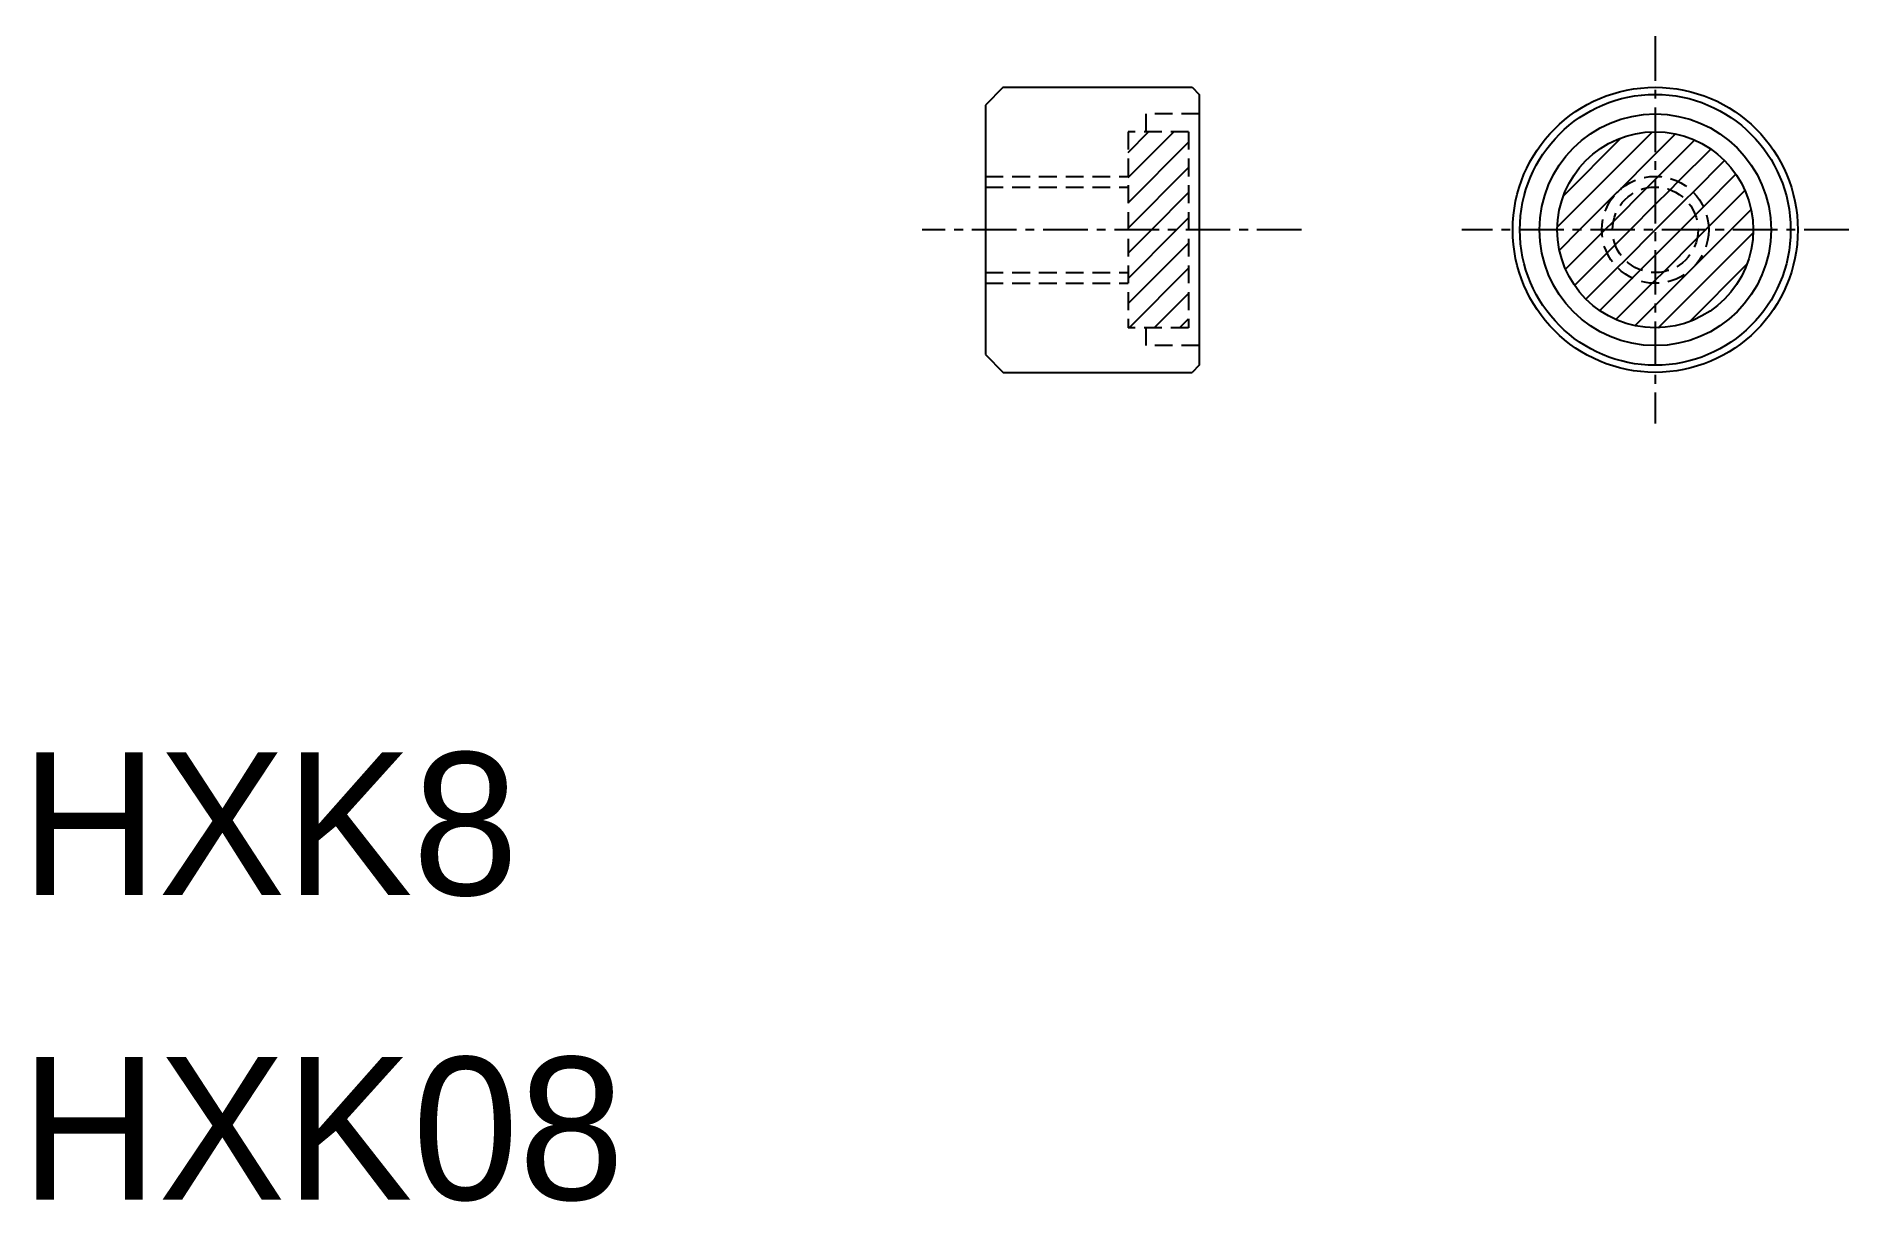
# Model space of a CAD drawing. Extents: x 122.4 to 173.3, y 153.3 to 186.
import ezdxf

# ---------------------------------------------------------------- set-up
doc = ezdxf.new("R2010")
doc.units = 0
doc.linetypes.add('CENTER', pattern=[2, 1.25, -0.25, 0.25, -0.25])
doc.linetypes.add('DASHED', pattern=[0.75, 0.5, -0.25])
doc.layers.get('0').update_dxf_attribs({"linetype": 'CONTINUOUS'})
doc.layers.add('CENTER', color=1, linetype='CENTER')

# ---------------------------------------------------------------- blocks, each defined once
blk = doc.blocks.new('*X6')
at = {"color": 0, "linetype": 'CONTINUOUS'}
for p, q in [((153.021, 182.012), (154.306, 183.298)), ((153.021, 182.719), (153.599, 183.298)), ((165.071, 180.627), (167.74, 183.297)), ((167.82, 182.669), (168.389, 183.238)), ((153.021, 181.305), (154.721, 183.005)), ((165.242, 181.505), (166.862, 183.126)), ((166.767, 181.616), (167.82, 182.669)), ((167.903, 182.045), (168.924, 183.066)), ((168.466, 181.901), (169.378, 182.813)), ((153.021, 180.598), (154.721, 182.298)), ((168.88, 181.608), (169.764, 182.492)), ((166.644, 180.786), (167.582, 181.724)), ((167.582, 181.724), (167.82, 181.962)), ((167.82, 181.962), (167.903, 182.045)), ((167.82, 181.255), (168.238, 181.673)), ((168.238, 181.673), (168.466, 181.901)), ((169.173, 181.194), (170.085, 182.106)), ((169.317, 180.631), (170.338, 181.652)), ((153.678, 180.548), (154.721, 181.591)), ((165.698, 180.548), (166.752, 181.601)), ((166.752, 181.601), (166.767, 181.616)), ((167.113, 180.548), (167.82, 181.255)), ((167.82, 180.548), (168.668, 181.396)), ((168.668, 181.396), (168.88, 181.608)), ((168.945, 180.965), (169.173, 181.194)), ((169.941, 180.548), (170.51, 181.117)), ((154.385, 180.548), (154.721, 180.884)), ((166.406, 180.548), (166.644, 180.786)), ((168.527, 180.548), (168.945, 180.965)), ((169.234, 180.548), (169.317, 180.631)), ((153.021, 179.184), (154.385, 180.548)), ((153.021, 179.891), (153.678, 180.548)), ((153.021, 178.477), (154.721, 180.177)), ((165.129, 179.979), (165.698, 180.548)), ((165.301, 179.443), (166.322, 180.464)), ((166.322, 180.464), (166.406, 180.548)), ((166.466, 179.901), (166.695, 180.13)), ((166.695, 180.13), (167.113, 180.548)), ((166.971, 179.699), (167.82, 180.548)), ((167.82, 178.426), (169.941, 180.548)), ((167.82, 179.841), (168.527, 180.548)), ((167.82, 180.548), (167.82, 180.548)), ((167.899, 177.799), (170.569, 180.468)), ((168.058, 179.372), (168.996, 180.31)), ((168.996, 180.31), (169.234, 180.548)), ((165.554, 178.989), (166.466, 179.901)), ((166.759, 179.487), (166.971, 179.699)), ((167.402, 179.423), (167.82, 179.841)), ((168.777, 177.97), (170.398, 179.59)), ((153.049, 177.798), (154.721, 179.469)), ((165.875, 178.603), (166.759, 179.487)), ((166.261, 178.282), (167.173, 179.194)), ((167.173, 179.194), (167.402, 179.423)), ((167.736, 179.05), (167.82, 179.133)), ((167.82, 179.133), (168.058, 179.372)), ((153.756, 177.798), (154.721, 178.762)), ((166.715, 178.029), (167.736, 179.05)), ((167.251, 177.857), (167.82, 178.426)), ((154.463, 177.798), (154.721, 178.055))]:
    blk.add_line(p, q, dxfattribs=at)

msp = doc.modelspace()

# ---------------------------------------------------------------- linework, layer by layer
at = {"color": 7, "linetype": 'CONTINUOUS'}
for p, q in [((149.521, 184.548), (149.021, 184.048)), ((149.521, 184.548), (154.821, 184.548)), ((154.821, 184.548), (155.021, 184.348)), ((155.021, 184.348), (155.021, 177.298)), ((149.021, 184.048), (149.021, 177.048)), ((149.021, 177.048), (149.521, 176.548)), ((155.021, 177.298), (155.021, 176.748)), ((149.521, 176.548), (154.821, 176.548)), ((155.021, 176.748), (154.821, 176.548))]:
    msp.add_line(p, q, dxfattribs=at)
at = {"color": 3, "linetype": 'DASHED'}
for p, q in [((155.021, 183.798), (153.521, 183.798)), ((153.521, 183.798), (153.521, 183.298)), ((154.721, 183.298), (153.021, 183.298)), ((153.021, 183.298), (153.021, 177.798)), ((154.721, 183.298), (154.721, 177.798)), ((149.021, 182.048), (153.021, 182.048)), ((149.021, 181.748), (153.021, 181.748)), ((149.021, 179.348), (153.021, 179.348)), ((149.021, 179.048), (153.021, 179.048)), ((154.721, 177.798), (153.021, 177.798)), ((153.521, 177.798), (153.521, 177.298)), ((155.021, 177.298), (153.521, 177.298))]:
    msp.add_line(p, q, dxfattribs=at)
at = {"color": 7, "linetype": 'CONTINUOUS'}
for radius in [4, 3.8, 3.25, 2.75]:
    msp.add_circle((167.82, 180.548), radius, dxfattribs=at)
at = {"color": 3, "linetype": 'DASHED'}
for radius in [1.5, 1.2]:
    msp.add_circle((167.82, 180.548), radius, dxfattribs=at)
at = {"layer": 'CENTER', "color": 1, "linetype": 'CENTER'}
for p, q in [((167.82, 185.979), (167.82, 175.116)), ((157.891, 180.548), (147.24, 180.548)), ((173.251, 180.548), (162.388, 180.548))]:
    msp.add_line(p, q, dxfattribs=at)

# ---------------------------------------------------------------- block references
at = {"color": 3, "linetype": 'CONTINUOUS'}
msp.add_blockref('*X6', (0, 0), dxfattribs=at)

# ---------------------------------------------------------------- texts
at = {"color": 7, "linetype": 'CONTINUOUS'}
for s, p in [('HXK8', (121.938, 161.883)), ('HXK08', (121.938, 153.334))]:
    msp.add_text(s, height=4, dxfattribs=at).set_placement(p)

doc.saveas('drawing.dxf')
